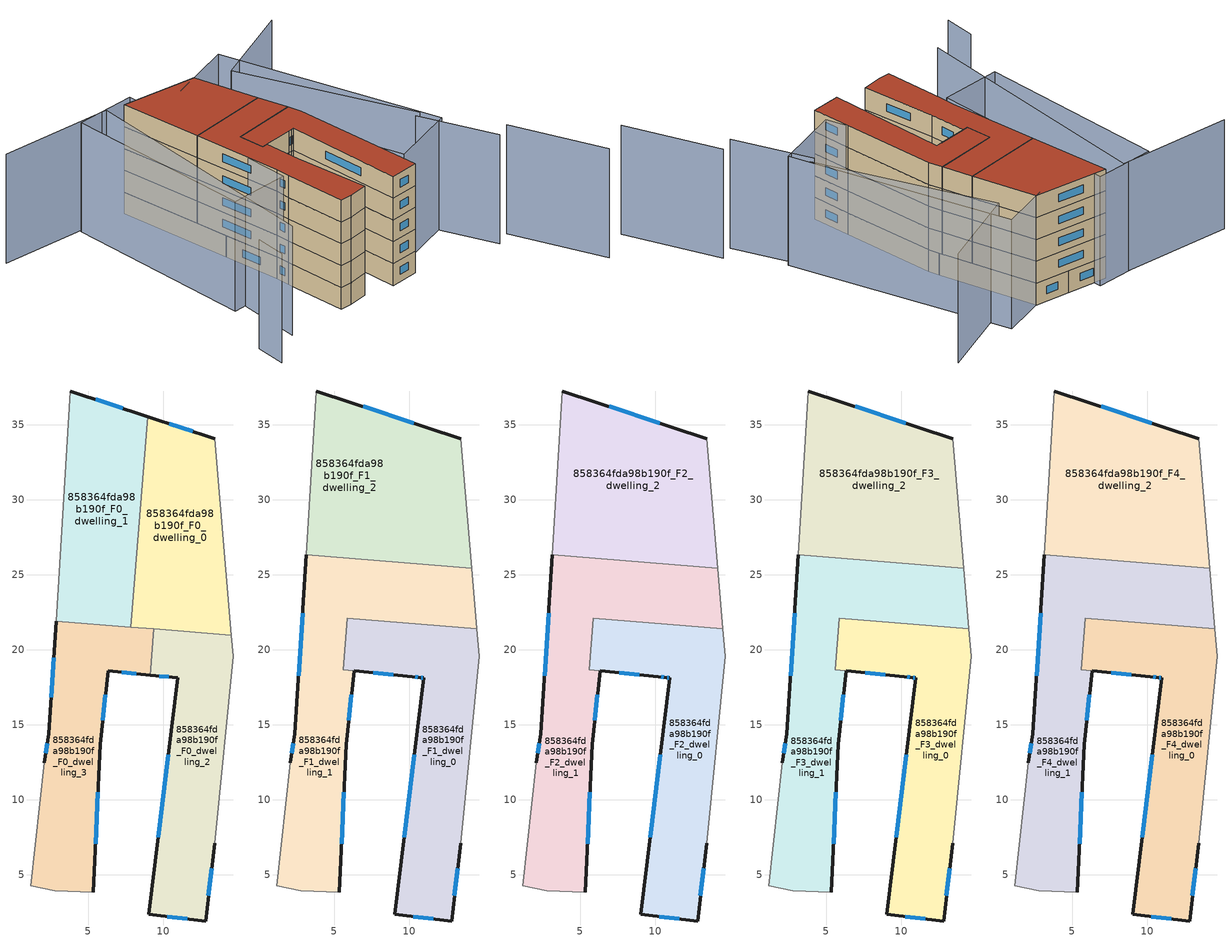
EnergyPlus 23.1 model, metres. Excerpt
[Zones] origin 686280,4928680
858364fda98b190f_F0_dwelling_0
 floor ground (EU_floor_Construction): 13.43,34.08 14.55,20.97 7.85,21.51 8.97,35.55 z0
 wall outside (EU_wall_Construction): 13.43,34.08 8.97,35.55 z0:3
 wall to 858364fda98b190f_F0_dwelling_1 (EU_wall_Construction): 8.97,35.55 7.85,21.51 z0:3
 wall adiabatic (EU_wall_Construction): 14.55,20.97 13.43,34.08 z0:3
 wall to 858364fda98b190f_F0_dwelling_2 (EU_wall_Construction): 9.38,21.39 14.55,20.97 z0:3
 wall to 858364fda98b190f_F0_dwelling_3 (EU_wall_Construction): 7.85,21.51 9.38,21.39 z0:3
 window (EU_Window_Construction): 11.98,34.56 10.42,35.07 z0.98:2.02
858364fda98b190f_F0_dwelling_1
 floor ground (EU_floor_Construction): 8.97,35.55 7.85,21.51 2.86,21.91 3.82,37.25 z0
 wall outside (EU_wall_Construction): 8.97,35.55 3.82,37.25 z0:3
 wall adiabatic (EU_wall_Construction): 3.82,37.25 2.86,21.91 z0:3
 wall to 858364fda98b190f_F0_dwelling_3 (EU_wall_Construction): 2.86,21.91 7.85,21.51 z0:3
 window (EU_Window_Construction): 7.3,36.1 5.49,36.7 z0.98:2.02
 ceiling adiabatic (EU_roof_Construction): 7.85,21.51 7.89,21.93 5.88,22.09 5.84,21.67 z3
858364fda98b190f_F0_dwelling_2
 floor ground (EU_floor_Construction): 14.55,20.97 14.67,19.56 13.43,7.11 12.83,1.91 9.05,2.35 10.98,18.12 9.13,18.31 9.38,21.39 z0
 wall outside (EU_wall_Construction): 9.13,18.31 10.98,18.12 9.05,2.35 12.83,1.91 13.43,7.11 z0:3
 wall to 858364fda98b190f_F0_dwelling_3 (EU_wall_Construction): 9.38,21.39 9.13,18.31 z0:3
 wall adiabatic (EU_wall_Construction): 13.43,7.11 14.67,19.56 14.55,20.97 z0:3
 window (EU_Window_Construction): 9.73,18.25 10.38,18.18 / 13.02,3.6 13.23,5.42 / 10.28,2.21 11.6,2.05 / 10.35,12.99 9.67,7.48 z0.98:2.02
858364fda98b190f_F0_dwelling_3
 floor ground (EU_floor_Construction): 9.38,21.39 9.13,18.31 6.33,18.59 5.8,13.71 5.36,3.84 2.78,3.94 1.18,4.26 2.09,12.45 2.39,14.39 2.86,21.91 z0
 wall outside (EU_wall_Construction): 2.86,21.91 2.39,14.39 2.09,12.45 / 5.36,3.84 5.8,13.71 6.33,18.59 9.13,18.31 z0:3
 wall adiabatic (EU_wall_Construction): 2.09,12.45 1.18,4.26 2.78,3.94 5.36,3.84 z0:3
 window (EU_Window_Construction): 2.29,13.76 2.18,13.08 / 2.7,19.46 2.54,16.84 / 7.24,18.5 8.22,18.4 / 5.97,15.3 6.15,17 / 5.5,7.05 5.65,10.5 z0.98:2.02
858364fda98b190f_F1_dwelling_0
 floor to 858364fda98b190f_F0_dwelling_2 (EU_floor_Construction): 14.55,20.97 14.67,19.56 13.43,7.11 12.83,1.91 9.05,2.35 10.98,18.12 10.74,18.14 10.22,18.2 9.13,18.31 9.38,21.39 z3
 floor to 858364fda98b190f_F0_dwelling_3 (EU_floor_Construction): 9.38,21.39 9.13,18.31 5.6,18.67 5.84,21.67 z3
 floor to 858364fda98b190f_F0_dwelling_0 (EU_floor_Construction): 14.51,21.4 14.55,20.97 7.85,21.51 7.89,21.93 z3
 floor adiabatic (EU_floor_Construction): 7.89,21.93 7.85,21.51 5.84,21.67 5.88,22.09 z3
 wall outside (EU_wall_Construction): 10.74,18.14 10.98,18.12 9.05,2.35 12.83,1.91 13.43,7.11 z3:6; 10.22,18.2,6 10.23,18.2,3 10.74,18.14,3 10.74,18.14,6
 wall adiabatic (EU_wall_Construction): 13.43,7.11 14.67,19.56 14.51,21.4 z3:6
 wall to 858364fda98b190f_F1_dwelling_1 (EU_wall_Construction): 14.51,21.4 5.88,22.09 5.6,18.67 10.22,18.2 z3:6
 window (EU_Window_Construction): 13.02,3.6 13.23,5.42 / 10.28,2.21 11.6,2.05 / 10.35,12.99 9.67,7.48 / 10.82,18.14 10.9,18.13 / 10.39,18.18 10.58,18.16 z3.98:5.02
858364fda98b190f_F1_dwelling_1
 floor to 858364fda98b190f_F0_dwelling_1 (EU_floor_Construction): 8.2,25.92 7.89,21.93 5.88,22.09 5.84,21.67 2.86,21.91 3.13,26.33 z3
 floor to 858364fda98b190f_F0_dwelling_3 (EU_floor_Construction): 5.84,21.67 5.6,18.67 9.13,18.31 6.33,18.59 5.8,13.71 5.36,3.84 2.78,3.94 1.18,4.26 2.09,12.45 2.39,14.39 2.86,21.91 z3
 floor to 858364fda98b190f_F0_dwelling_0 (EU_floor_Construction): 14.16,25.45 14.51,21.4 7.89,21.93 8.2,25.92 z3
 wall outside (EU_wall_Construction): 5.36,3.84 5.8,13.71 6.33,18.59 / 3.13,26.33 2.39,14.39 2.09,12.45 / 10.22,18.2 6.33,18.59 z3:6
 wall adiabatic (EU_wall_Construction): 2.09,12.45 1.18,4.26 2.78,3.94 5.36,3.84 / 14.51,21.4 14.16,25.45 z3:6
 wall to 858364fda98b190f_F1_dwelling_2 (EU_wall_Construction): 14.16,25.45 3.13,26.33 z3:6
 window (EU_Window_Construction): 5.5,7.05 5.65,10.5 / 2.29,13.76 2.18,13.08 / 2.89,22.44 2.63,18.27 / 8.96,18.33 7.59,18.46 / 5.97,15.3 6.15,17 z3.98:5.02
858364fda98b190f_F1_dwelling_2
 floor to 858364fda98b190f_F0_dwelling_0 (EU_floor_Construction): 13.43,34.08 14.16,25.45 8.2,25.92 8.97,35.55 z3
 floor to 858364fda98b190f_F0_dwelling_1 (EU_floor_Construction): 8.97,35.55 8.2,25.92 3.13,26.33 3.82,37.25 z3
 wall outside (EU_wall_Construction): 13.43,34.08 3.82,37.25 z3:6
 wall adiabatic (EU_wall_Construction): 3.82,37.25 3.13,26.33 / 14.16,25.45 13.43,34.08 z3:6
 window (EU_Window_Construction): 10.3,35.11 6.94,36.22 z3.98:5.02
858364fda98b190f_F2_dwelling_0
 floor to 858364fda98b190f_F1_dwelling_0 (EU_floor_Construction): 14.51,21.4 14.67,19.56 13.43,7.11 12.83,1.91 9.05,2.35 10.98,18.12 10.74,18.14 10.22,18.2 5.6,18.67 5.88,22.09 z6
 wall outside (EU_wall_Construction): 10.74,18.14 10.98,18.12 9.05,2.35 12.83,1.91 13.43,7.11 z6:9; 10.22,18.2,9 10.23,18.2,6 10.74,18.14,6 10.74,18.14,9
 wall adiabatic (EU_wall_Construction): 13.43,7.11 14.67,19.56 14.51,21.4 z6:9
 wall to 858364fda98b190f_F2_dwelling_1 (EU_wall_Construction): 14.51,21.4 5.88,22.09 5.6,18.67 10.22,18.2 z6:9
 window (EU_Window_Construction): 13.02,3.6 13.23,5.42 / 10.28,2.21 11.6,2.05 / 10.35,12.99 9.67,7.48 / 10.82,18.14 10.9,18.13 / 10.39,18.18 10.58,18.16 z6.98:8.02
858364fda98b190f_F2_dwelling_1
 floor to 858364fda98b190f_F1_dwelling_1 (EU_floor_Construction): 14.16,25.45 14.51,21.4 5.88,22.09 5.6,18.67 10.22,18.2 6.33,18.59 5.8,13.71 5.36,3.84 2.78,3.94 1.18,4.26 2.09,12.45 2.39,14.39 3.13,26.33 z6
 wall outside (EU_wall_Construction): 5.36,3.84 5.8,13.71 6.33,18.59 / 3.13,26.33 2.39,14.39 2.09,12.45 / 10.22,18.2 6.33,18.59 z6:9
 wall adiabatic (EU_wall_Construction): 2.09,12.45 1.18,4.26 2.78,3.94 5.36,3.84 / 14.51,21.4 14.16,25.45 z6:9
 wall to 858364fda98b190f_F2_dwelling_2 (EU_wall_Construction): 14.16,25.45 3.13,26.33 z6:9
 window (EU_Window_Construction): 5.5,7.05 5.65,10.5 / 2.29,13.76 2.18,13.08 / 2.89,22.44 2.63,18.27 / 8.96,18.33 7.59,18.46 / 5.97,15.3 6.15,17 z6.98:8.02
858364fda98b190f_F2_dwelling_2
 floor to 858364fda98b190f_F1_dwelling_2 (EU_floor_Construction): 13.43,34.08 14.16,25.45 3.13,26.33 3.82,37.25 z6
 wall outside (EU_wall_Construction): 13.43,34.08 3.82,37.25 z6:9
 wall adiabatic (EU_wall_Construction): 3.82,37.25 3.13,26.33 / 14.16,25.45 13.43,34.08 z6:9
 window (EU_Window_Construction): 10.3,35.11 6.94,36.22 z6.98:8.02
858364fda98b190f_F3_dwelling_0
 floor to 858364fda98b190f_F2_dwelling_0 (EU_floor_Construction): 14.51,21.4 14.67,19.56 13.43,7.11 12.83,1.91 9.05,2.35 10.98,18.12 10.74,18.14 10.22,18.2 5.6,18.67 5.88,22.09 z9
 wall outside (EU_wall_Construction): 10.74,18.14 10.98,18.12 9.05,2.35 12.83,1.91 13.43,7.11 z9:12; 10.22,18.2,12 10.23,18.2,9 10.74,18.14,9 10.74,18.14,12
 wall adiabatic (EU_wall_Construction): 13.43,7.11 14.67,19.56 14.51,21.4 z9:12
 wall to 858364fda98b190f_F3_dwelling_1 (EU_wall_Construction): 14.51,21.4 5.88,22.09 5.6,18.67 10.22,18.2 z9:12
 window (EU_Window_Construction): 13.02,3.6 13.23,5.42 / 10.28,2.21 11.6,2.05 / 10.35,12.99 9.67,7.48 / 10.82,18.14 10.9,18.13 / 10.39,18.18 10.58,18.16 z9.98:11.02
858364fda98b190f_F3_dwelling_1
 floor to 858364fda98b190f_F2_dwelling_1 (EU_floor_Construction): 14.16,25.45 14.51,21.4 5.88,22.09 5.6,18.67 10.22,18.2 6.33,18.59 5.8,13.71 5.36,3.84 2.78,3.94 1.18,4.26 2.09,12.45 2.39,14.39 3.13,26.33 z9
 wall outside (EU_wall_Construction): 5.36,3.84 5.8,13.71 6.33,18.59 / 3.13,26.33 2.39,14.39 2.09,12.45 / 10.22,18.2 6.33,18.59 z9:12
 wall adiabatic (EU_wall_Construction): 2.09,12.45 1.18,4.26 2.78,3.94 5.36,3.84 / 14.51,21.4 14.16,25.45 z9:12
 wall to 858364fda98b190f_F3_dwelling_2 (EU_wall_Construction): 14.16,25.45 3.13,26.33 z9:12
 window (EU_Window_Construction): 5.5,7.05 5.65,10.5 / 2.29,13.76 2.18,13.08 / 2.89,22.44 2.63,18.27 / 8.96,18.33 7.59,18.46 / 5.97,15.3 6.15,17 z9.98:11.02
858364fda98b190f_F3_dwelling_2
 floor to 858364fda98b190f_F2_dwelling_2 (EU_floor_Construction): 13.43,34.08 14.16,25.45 3.13,26.33 3.82,37.25 z9
 wall outside (EU_wall_Construction): 13.43,34.08 3.82,37.25 z9:12
 wall adiabatic (EU_wall_Construction): 3.82,37.25 3.13,26.33 / 14.16,25.45 13.43,34.08 z9:12
 window (EU_Window_Construction): 10.3,35.11 6.94,36.22 z9.98:11.02
858364fda98b190f_F4_dwelling_0
 floor to 858364fda98b190f_F3_dwelling_0 (EU_floor_Construction): 14.51,21.4 14.67,19.56 13.43,7.11 12.83,1.91 9.05,2.35 10.98,18.12 10.74,18.14 10.22,18.2 5.6,18.67 5.88,22.09 z12
 wall outside (EU_wall_Construction): 10.74,18.14 10.98,18.12 9.05,2.35 12.83,1.91 13.43,7.11 z12:15; 10.22,18.2,15 10.23,18.2,12 10.74,18.14,12 10.74,18.14,15
 wall adiabatic (EU_wall_Construction): 13.43,7.11 14.67,19.56 14.51,21.4 z12:15
 wall to 858364fda98b190f_F4_dwelling_1 (EU_wall_Construction): 14.51,21.4 5.88,22.09 5.6,18.67 10.22,18.2 z12:15
 window (EU_Window_Construction): 13.02,3.6 13.23,5.42 / 10.28,2.21 11.6,2.05 / 10.35,12.99 9.67,7.48 / 10.82,18.14 10.9,18.13 / 10.39,18.18 10.58,18.16 z12.98:14.02
 roof outside (EU_roof_Construction): 12.83,1.91 13.43,7.11 14.67,19.56 14.51,21.4 5.88,22.09 5.6,18.67 10.22,18.2 10.74,18.14 10.98,18.12 9.05,2.35 z15
858364fda98b190f_F4_dwelling_1
 floor to 858364fda98b190f_F3_dwelling_1 (EU_floor_Construction): 14.16,25.45 14.51,21.4 5.88,22.09 5.6,18.67 10.22,18.2 6.33,18.59 5.8,13.71 5.36,3.84 2.78,3.94 1.18,4.26 2.09,12.45 2.39,14.39 3.13,26.33 z12
 wall outside (EU_wall_Construction): 5.36,3.84 5.8,13.71 6.33,18.59 / 3.13,26.33 2.39,14.39 2.09,12.45 / 10.22,18.2 6.33,18.59 z12:15
 wall adiabatic (EU_wall_Construction): 2.09,12.45 1.18,4.26 2.78,3.94 5.36,3.84 / 14.51,21.4 14.16,25.45 z12:15
 wall to 858364fda98b190f_F4_dwelling_2 (EU_wall_Construction): 14.16,25.45 3.13,26.33 z12:15
 window (EU_Window_Construction): 5.5,7.05 5.65,10.5 / 2.29,13.76 2.18,13.08 / 2.89,22.44 2.63,18.27 / 8.96,18.33 7.59,18.46 / 5.97,15.3 6.15,17 z12.98:14.02
 roof outside (EU_roof_Construction): 5.36,3.84 5.8,13.71 6.33,18.59 10.22,18.2 5.6,18.67 5.88,22.09 14.51,21.4 14.16,25.45 3.13,26.33 2.39,14.39 2.09,12.45 1.18,4.26 2.78,3.94 z15
858364fda98b190f_F4_dwelling_2
 floor to 858364fda98b190f_F3_dwelling_2 (EU_floor_Construction): 13.43,34.08 14.16,25.45 3.13,26.33 3.82,37.25 z12
 wall outside (EU_wall_Construction): 13.43,34.08 3.82,37.25 z12:15
 wall adiabatic (EU_wall_Construction): 3.82,37.25 3.13,26.33 / 14.16,25.45 13.43,34.08 z12:15
 window (EU_Window_Construction): 10.3,35.11 6.94,36.22 z12.98:14.02
 roof outside (EU_roof_Construction): 14.16,25.45 13.43,34.08 3.82,37.25 3.13,26.33 z15
shading: 28.72,-14.64 26.11,-1.79 / 23.86,-2.42 21.61,8.05 / -11.53,6.98 -12.55,3.01 / 22.54,8.15 17.32,31.48 / 17.32,31.48 29.2,34.14 / -13.19,42.16 1.66,38.33 / 1.66,38.33 -6.79,5.6 / 19.35,34.82 23.03,5.31 / 23.03,5.31 13.8,4.16 / 13.8,4.16 10.11,33.67 / 10.11,33.67 19.35,34.82 / -6.29,14.16 -2.36,39.03 / -2.36,39.03 5.6,37.77 / 5.6,37.77 1.67,12.9 / 1.67,12.9 -6.29,14.16 z0:15
[Building]
EU S2 Campaign: North Axis=0; Terrain=City; Solar Distribution=FullExterior
[Site:Location]
Bologna: Latitude=44.5; Longitude=11.25; Time Zone=1; Elevation=37
[SizingPeriod:WeatherFileDays]
AnnualSizingPeriod: Begin Month=1; Begin Day of Month=1; End Month=12; End Day of Month=31; Day of Week for Start Day=Monday; Use Weather File Daylight Saving Period=No; Use Weather File Rain and Snow Indicators=No
[MATERIAL]
EU_InternalMass_Material: Roughness=MediumRough; Thickness=0.1; Conductivity=1; Density=1800; Specific Heat=900; Thermal Absorptance=0.9; Solar Absorptance=0.7; Visible Absorptance=0.7
[MATERIAL:NOMASS] Roughness=MediumRough; Thermal Absorptance=0.9; Solar Absorptance=0.7; Visible Absorptance=0.7
Name | Thermal Resistance
EU_wall_NoMass | 0.905828
EU_roof_NoMass | 0.37593
EU_floor_NoMass | 0.67114
[WINDOWMATERIAL:SIMPLEGLAZINGSYSTEM]
EU_Window_SimpleGlazing: UFactor=4.52486; Solar Heat Gain Coefficient=0.85; Visible Transmittance=0.85
[CONSTRUCTION]
EU_wall_Construction: EU_wall_NoMass
EU_roof_Construction: EU_roof_NoMass
EU_floor_Construction: EU_floor_NoMass
EU_InternalMass_Construction: EU_InternalMass_Material
EU_Window_Construction: EU_Window_SimpleGlazing
[ZONE] Type=1; Multiplier=1; Ceiling Height=autocalculate; Floor Area=autocalculate; Part of Total Floor Area=Yes
Name | Volume
858364fda98b190f_F0_dwelling_0; 858364fda98b190f_F0_dwelling_1 | 226.944
858364fda98b190f_F1_dwelling_0; 858364fda98b190f_F2_dwelling_0; 858364fda98b190f_F3_dwelling_0; 858364fda98b190f_F4_dwelling_0 | 270.25
858364fda98b190f_F1_dwelling_1; 858364fda98b190f_F2_dwelling_1; 858364fda98b190f_F3_dwelling_1; 858364fda98b190f_F4_dwelling_1 | 334.903
858364fda98b190f_F0_dwelling_2 | 226.961
858364fda98b190f_F1_dwelling_2; 858364fda98b190f_F2_dwelling_2; 858364fda98b190f_F3_dwelling_2; 858364fda98b190f_F4_dwelling_2 | 302.598
858364fda98b190f_F0_dwelling_3 | 226.953
[INTERNALMASS] Construction=EU_InternalMass_Construction
Name | Zone or ZoneList | Surface Area
858364fda98b190f_F0_dwelling_0_EU_InternalMass | 858364fda98b190f_F0_dwelling_0 | 75.6478
858364fda98b190f_F0_dwelling_1_EU_InternalMass | 858364fda98b190f_F0_dwelling_1 | 75.6479
858364fda98b190f_F0_dwelling_2_EU_InternalMass | 858364fda98b190f_F0_dwelling_2 | 75.6537
858364fda98b190f_F0_dwelling_3_EU_InternalMass | 858364fda98b190f_F0_dwelling_3 | 75.6517
858364fda98b190f_F1_dwelling_0_EU_InternalMass | 858364fda98b190f_F1_dwelling_0 | 90.0836
858364fda98b190f_F1_dwelling_1_EU_InternalMass | 858364fda98b190f_F1_dwelling_1 | 111.647
858364fda98b190f_F1_dwelling_2_EU_InternalMass | 858364fda98b190f_F1_dwelling_2 | 100.867
858364fda98b190f_F2_dwelling_0_EU_InternalMass | 858364fda98b190f_F2_dwelling_0 | 90.0836
858364fda98b190f_F2_dwelling_1_EU_InternalMass | 858364fda98b190f_F2_dwelling_1 | 111.647
858364fda98b190f_F2_dwelling_2_EU_InternalMass | 858364fda98b190f_F2_dwelling_2 | 100.867
858364fda98b190f_F3_dwelling_0_EU_InternalMass | 858364fda98b190f_F3_dwelling_0 | 90.0836
858364fda98b190f_F3_dwelling_1_EU_InternalMass | 858364fda98b190f_F3_dwelling_1 | 111.647
858364fda98b190f_F3_dwelling_2_EU_InternalMass | 858364fda98b190f_F3_dwelling_2 | 100.867
858364fda98b190f_F4_dwelling_0_EU_InternalMass | 858364fda98b190f_F4_dwelling_0 | 90.0836
858364fda98b190f_F4_dwelling_1_EU_InternalMass | 858364fda98b190f_F4_dwelling_1 | 111.647
858364fda98b190f_F4_dwelling_2_EU_InternalMass | 858364fda98b190f_F4_dwelling_2 | 100.867
[OTHEREQUIPMENT] Fuel Type=Electricity; Design Level Calculation Method=Watts/Area; Power per Zone Floor Area=1; Fraction Latent=0; Fraction Radiant=0; Fraction Lost=0; Carbon Dioxide Generation Rate=0; EndUse Subcategory=EU_Step8_InternalGains
Name | Zone or ZoneList or Space or SpaceList | Schedule
EU_Step8_InternalGain_858364fda98b190f_F0_dwelling_0_f000 | 858364fda98b190f_F0_dwelling_0 | EU_Step8_GainSchedule_858364fda98b190f_F0_dwelling_0_f000
EU_Step8_InternalGain_858364fda98b190f_F0_dwelling_1_f000 | 858364fda98b190f_F0_dwelling_1 | EU_Step8_GainSchedule_858364fda98b190f_F0_dwelling_1_f000
EU_Step8_InternalGain_858364fda98b190f_F0_dwelling_2_f000 | 858364fda98b190f_F0_dwelling_2 | EU_Step8_GainSchedule_858364fda98b190f_F0_dwelling_2_f000
EU_Step8_InternalGain_858364fda98b190f_F0_dwelling_3_f000 | 858364fda98b190f_F0_dwelling_3 | EU_Step8_GainSchedule_858364fda98b190f_F0_dwelling_3_f000
EU_Step8_InternalGain_858364fda98b190f_F1_dwelling_0_f000 | 858364fda98b190f_F1_dwelling_0 | EU_Step8_GainSchedule_858364fda98b190f_F1_dwelling_0_f000
EU_Step8_InternalGain_858364fda98b190f_F1_dwelling_1_f000 | 858364fda98b190f_F1_dwelling_1 | EU_Step8_GainSchedule_858364fda98b190f_F1_dwelling_1_f000
EU_Step8_InternalGain_858364fda98b190f_F1_dwelling_2_f000 | 858364fda98b190f_F1_dwelling_2 | EU_Step8_GainSchedule_858364fda98b190f_F1_dwelling_2_f000
EU_Step8_InternalGain_858364fda98b190f_F2_dwelling_0_f000 | 858364fda98b190f_F2_dwelling_0 | EU_Step8_GainSchedule_858364fda98b190f_F2_dwelling_0_f000
EU_Step8_InternalGain_858364fda98b190f_F2_dwelling_1_f000 | 858364fda98b190f_F2_dwelling_1 | EU_Step8_GainSchedule_858364fda98b190f_F2_dwelling_1_f000
EU_Step8_InternalGain_858364fda98b190f_F2_dwelling_2_f000 | 858364fda98b190f_F2_dwelling_2 | EU_Step8_GainSchedule_858364fda98b190f_F2_dwelling_2_f000
EU_Step8_InternalGain_858364fda98b190f_F3_dwelling_0_f000 | 858364fda98b190f_F3_dwelling_0 | EU_Step8_GainSchedule_858364fda98b190f_F3_dwelling_0_f000
EU_Step8_InternalGain_858364fda98b190f_F3_dwelling_1_f000 | 858364fda98b190f_F3_dwelling_1 | EU_Step8_GainSchedule_858364fda98b190f_F3_dwelling_1_f000
EU_Step8_InternalGain_858364fda98b190f_F3_dwelling_2_f000 | 858364fda98b190f_F3_dwelling_2 | EU_Step8_GainSchedule_858364fda98b190f_F3_dwelling_2_f000
EU_Step8_InternalGain_858364fda98b190f_F4_dwelling_0_f000 | 858364fda98b190f_F4_dwelling_0 | EU_Step8_GainSchedule_858364fda98b190f_F4_dwelling_0_f000
EU_Step8_InternalGain_858364fda98b190f_F4_dwelling_1_f000 | 858364fda98b190f_F4_dwelling_1 | EU_Step8_GainSchedule_858364fda98b190f_F4_dwelling_1_f000
EU_Step8_InternalGain_858364fda98b190f_F4_dwelling_2_f000 | 858364fda98b190f_F4_dwelling_2 | EU_Step8_GainSchedule_858364fda98b190f_F4_dwelling_2_f000
[ZONEVENTILATION:DESIGNFLOWRATE] Schedule=EU_AlwaysOn; Design Flow Rate Calculation Method=AirChanges/Hour; Air Changes per Hour=0.73129; Ventilation Type=Natural; Fan Pressure Rise=0; Fan Total Efficiency=1; Constant Term Coefficient=1; Temperature Term Coefficient=0; Velocity Term Coefficient=0; Velocity Squared Term Coefficient=0; Minimum Indoor Temperature=-100; Maximum Indoor Temperature=100; Delta Temperature=-100; Minimum Outdoor Temperature=-100; Maximum Outdoor Temperature=100; Maximum Wind Speed=40
Name | Zone or ZoneList or Space or SpaceList
EU_ConstantAir_858364fda98b190f_F0_dwelling_0 | 858364fda98b190f_F0_dwelling_0
EU_ConstantAir_858364fda98b190f_F0_dwelling_1 | 858364fda98b190f_F0_dwelling_1
EU_ConstantAir_858364fda98b190f_F0_dwelling_2 | 858364fda98b190f_F0_dwelling_2
EU_ConstantAir_858364fda98b190f_F0_dwelling_3 | 858364fda98b190f_F0_dwelling_3
EU_ConstantAir_858364fda98b190f_F1_dwelling_0 | 858364fda98b190f_F1_dwelling_0
EU_ConstantAir_858364fda98b190f_F1_dwelling_1 | 858364fda98b190f_F1_dwelling_1
EU_ConstantAir_858364fda98b190f_F1_dwelling_2 | 858364fda98b190f_F1_dwelling_2
EU_ConstantAir_858364fda98b190f_F2_dwelling_0 | 858364fda98b190f_F2_dwelling_0
EU_ConstantAir_858364fda98b190f_F2_dwelling_1 | 858364fda98b190f_F2_dwelling_1
EU_ConstantAir_858364fda98b190f_F2_dwelling_2 | 858364fda98b190f_F2_dwelling_2
EU_ConstantAir_858364fda98b190f_F3_dwelling_0 | 858364fda98b190f_F3_dwelling_0
EU_ConstantAir_858364fda98b190f_F3_dwelling_1 | 858364fda98b190f_F3_dwelling_1
EU_ConstantAir_858364fda98b190f_F3_dwelling_2 | 858364fda98b190f_F3_dwelling_2
EU_ConstantAir_858364fda98b190f_F4_dwelling_0 | 858364fda98b190f_F4_dwelling_0
EU_ConstantAir_858364fda98b190f_F4_dwelling_1 | 858364fda98b190f_F4_dwelling_1
EU_ConstantAir_858364fda98b190f_F4_dwelling_2 | 858364fda98b190f_F4_dwelling_2
[HVACTEMPLATE:THERMOSTAT] Constant Heating Setpoint=20; Constant Cooling Setpoint=50
EU_HeatOnly_858364fda98b190f_F0_dwelling_0; EU_HeatOnly_858364fda98b190f_F0_dwelling_1; EU_HeatOnly_858364fda98b190f_F0_dwelling_2; EU_HeatOnly_858364fda98b190f_F0_dwelling_3; EU_HeatOnly_858364fda98b190f_F1_dwelling_0; EU_HeatOnly_858364fda98b190f_F1_dwelling_1; EU_HeatOnly_858364fda98b190f_F1_dwelling_2; EU_HeatOnly_858364fda98b190f_F2_dwelling_0; EU_HeatOnly_858364fda98b190f_F2_dwelling_1; EU_HeatOnly_858364fda98b190f_F2_dwelling_2; EU_HeatOnly_858364fda98b190f_F3_dwelling_0; EU_HeatOnly_858364fda98b190f_F3_dwelling_1; EU_HeatOnly_858364fda98b190f_F3_dwelling_2; EU_HeatOnly_858364fda98b190f_F4_dwelling_0; EU_HeatOnly_858364fda98b190f_F4_dwelling_1; EU_HeatOnly_858364fda98b190f_F4_dwelling_2
[HVACTEMPLATE:ZONE:IDEALLOADSAIRSYSTEM] System Availability Schedule=EU_AlwaysOn; Maximum Heating Supply Air Temperature=50; Minimum Cooling Supply Air Temperature=13; Maximum Heating Supply Air Humidity Ratio=0.0156; Minimum Cooling Supply Air Humidity Ratio=0.0077; Heating Limit=NoLimit; Cooling Limit=NoLimit; Heating Availability Schedule=EU_AlwaysOn; Cooling Availability Schedule=EU_CoolingOff; Dehumidification Control Type=ConstantSensibleHeatRatio; Cooling Sensible Heat Ratio=0.7; Dehumidification Setpoint=60; Humidification Control Type=None; Humidification Setpoint=30; Outdoor Air Method=None; Outdoor Air Flow Rate per Person=0.00944; Outdoor Air Flow Rate per Zone Floor Area=0; Outdoor Air Flow Rate per Zone=0; Demand Controlled Ventilation Type=None; Outdoor Air Economizer Type=NoEconomizer; Heat Recovery Type=None; Sensible Heat Recovery Effectiveness=0.7; Latent Heat Recovery Effectiveness=0.65
Name | Template Thermostat
858364fda98b190f_F0_dwelling_0 | EU_HeatOnly_858364fda98b190f_F0_dwelling_0
858364fda98b190f_F0_dwelling_1 | EU_HeatOnly_858364fda98b190f_F0_dwelling_1
858364fda98b190f_F0_dwelling_2 | EU_HeatOnly_858364fda98b190f_F0_dwelling_2
858364fda98b190f_F0_dwelling_3 | EU_HeatOnly_858364fda98b190f_F0_dwelling_3
858364fda98b190f_F1_dwelling_0 | EU_HeatOnly_858364fda98b190f_F1_dwelling_0
858364fda98b190f_F1_dwelling_1 | EU_HeatOnly_858364fda98b190f_F1_dwelling_1
858364fda98b190f_F1_dwelling_2 | EU_HeatOnly_858364fda98b190f_F1_dwelling_2
858364fda98b190f_F2_dwelling_0 | EU_HeatOnly_858364fda98b190f_F2_dwelling_0
858364fda98b190f_F2_dwelling_1 | EU_HeatOnly_858364fda98b190f_F2_dwelling_1
858364fda98b190f_F2_dwelling_2 | EU_HeatOnly_858364fda98b190f_F2_dwelling_2
858364fda98b190f_F3_dwelling_0 | EU_HeatOnly_858364fda98b190f_F3_dwelling_0
858364fda98b190f_F3_dwelling_1 | EU_HeatOnly_858364fda98b190f_F3_dwelling_1
858364fda98b190f_F3_dwelling_2 | EU_HeatOnly_858364fda98b190f_F3_dwelling_2
858364fda98b190f_F4_dwelling_0 | EU_HeatOnly_858364fda98b190f_F4_dwelling_0
858364fda98b190f_F4_dwelling_1 | EU_HeatOnly_858364fda98b190f_F4_dwelling_1
858364fda98b190f_F4_dwelling_2 | EU_HeatOnly_858364fda98b190f_F4_dwelling_2
[SIZING:ZONE] Zone Cooling Design Supply Air Temperature Input Method=SupplyAirTemperature; Zone Cooling Design Supply Air Temperature=13; Zone Heating Design Supply Air Temperature Input Method=SupplyAirTemperature; Zone Heating Design Supply Air Temperature=50; Zone Cooling Design Supply Air Humidity Ratio=0.008; Zone Heating Design Supply Air Humidity Ratio=0.008; Cooling Design Air Flow Method=DesignDay; Cooling Design Air Flow Rate=0; Cooling Minimum Air Flow per Zone Floor Area=0.000762; Cooling Minimum Air Flow=0; Cooling Minimum Air Flow Fraction=0.2; Heating Design Air Flow Method=DesignDay; Heating Design Air Flow Rate=0; Heating Maximum Air Flow per Zone Floor Area=0.002032; Heating Maximum Air Flow=0.141576; Heating Maximum Air Flow Fraction=0.3; Account for Dedicated Outdoor Air System=No; Dedicated Outdoor Air System Control Strategy=NeutralSupplyAir; Dedicated Outdoor Air Low Setpoint Temperature for Design=autosize; Dedicated Outdoor Air High Setpoint Temperature for Design=autosize; Zone Load Sizing Method=Sensible Load Only No Latent Load; Zone Latent Cooling Design Supply Air Humidity Ratio Input Method=HumidityRatioDifference; Zone Cooling Design Supply Air Humidity Ratio Difference=0.005; Zone Latent Heating Design Supply Air Humidity Ratio Input Method=HumidityRatioDifference; Zone Humidification Design Supply Air Humidity Ratio Difference=0.005
858364fda98b190f_F0_dwelling_0; 858364fda98b190f_F0_dwelling_1; 858364fda98b190f_F0_dwelling_2; 858364fda98b190f_F0_dwelling_3; 858364fda98b190f_F1_dwelling_0; 858364fda98b190f_F1_dwelling_1; 858364fda98b190f_F1_dwelling_2; 858364fda98b190f_F2_dwelling_0; 858364fda98b190f_F2_dwelling_1; 858364fda98b190f_F2_dwelling_2; 858364fda98b190f_F3_dwelling_0; 858364fda98b190f_F3_dwelling_1; 858364fda98b190f_F3_dwelling_2; 858364fda98b190f_F4_dwelling_0; 858364fda98b190f_F4_dwelling_1; 858364fda98b190f_F4_dwelling_2
[SCHEDULE:CONSTANT]
Name | Hourly Value
EU_AlwaysOn | 1
EU_CoolingOff | 0
[SCHEDULE:FILE] Column Number=1; Rows to Skip at Top=0; Number of Hours of Data=8760; Column Separator=Comma; Interpolate to Timestep=No; Minutes per Item=60; Adjust Schedule for Daylight Savings=Yes
Name | File
EU_Step8_GainSchedule_858364fda98b190f_F0_dwelling_0_f000 | ../../schedules/858364fda98b190f/858364fda98b190f_F0_dwelling_0_f000_gain.csv
EU_Step8_GainSchedule_858364fda98b190f_F0_dwelling_1_f000 | ../../schedules/858364fda98b190f/858364fda98b190f_F0_dwelling_1_f000_gain.csv
EU_Step8_GainSchedule_858364fda98b190f_F0_dwelling_2_f000 | ../../schedules/858364fda98b190f/858364fda98b190f_F0_dwelling_2_f000_gain.csv
EU_Step8_GainSchedule_858364fda98b190f_F0_dwelling_3_f000 | ../../schedules/858364fda98b190f/858364fda98b190f_F0_dwelling_3_f000_gain.csv
EU_Step8_GainSchedule_858364fda98b190f_F1_dwelling_0_f000 | ../../schedules/858364fda98b190f/858364fda98b190f_F1_dwelling_0_f000_gain.csv
EU_Step8_GainSchedule_858364fda98b190f_F1_dwelling_1_f000 | ../../schedules/858364fda98b190f/858364fda98b190f_F1_dwelling_1_f000_gain.csv
EU_Step8_GainSchedule_858364fda98b190f_F1_dwelling_2_f000 | ../../schedules/858364fda98b190f/858364fda98b190f_F1_dwelling_2_f000_gain.csv
EU_Step8_GainSchedule_858364fda98b190f_F2_dwelling_0_f000 | ../../schedules/858364fda98b190f/858364fda98b190f_F2_dwelling_0_f000_gain.csv
EU_Step8_GainSchedule_858364fda98b190f_F2_dwelling_1_f000 | ../../schedules/858364fda98b190f/858364fda98b190f_F2_dwelling_1_f000_gain.csv
EU_Step8_GainSchedule_858364fda98b190f_F2_dwelling_2_f000 | ../../schedules/858364fda98b190f/858364fda98b190f_F2_dwelling_2_f000_gain.csv
EU_Step8_GainSchedule_858364fda98b190f_F3_dwelling_0_f000 | ../../schedules/858364fda98b190f/858364fda98b190f_F3_dwelling_0_f000_gain.csv
EU_Step8_GainSchedule_858364fda98b190f_F3_dwelling_1_f000 | ../../schedules/858364fda98b190f/858364fda98b190f_F3_dwelling_1_f000_gain.csv
EU_Step8_GainSchedule_858364fda98b190f_F3_dwelling_2_f000 | ../../schedules/858364fda98b190f/858364fda98b190f_F3_dwelling_2_f000_gain.csv
EU_Step8_GainSchedule_858364fda98b190f_F4_dwelling_0_f000 | ../../schedules/858364fda98b190f/858364fda98b190f_F4_dwelling_0_f000_gain.csv
EU_Step8_GainSchedule_858364fda98b190f_F4_dwelling_1_f000 | ../../schedules/858364fda98b190f/858364fda98b190f_F4_dwelling_1_f000_gain.csv
EU_Step8_GainSchedule_858364fda98b190f_F4_dwelling_2_f000 | ../../schedules/858364fda98b190f/858364fda98b190f_F4_dwelling_2_f000_gain.csv
